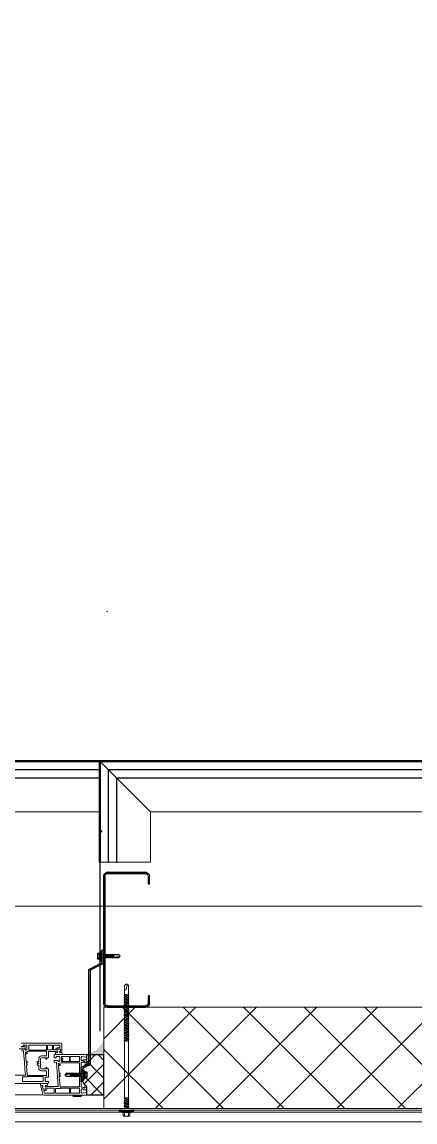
# Model space of a CAD drawing. Header units: metres. Extents: x -7665 to -5405, y -4871 to -3608.
# Drawn here: x -5490.507 to -5489.925, y -4866.202 to -4864.573 of the extents above; entities that cross this region are included whole.
import ezdxf

# ---------------------------------------------------------------- set-up
doc = ezdxf.new("R2010")
doc.units = ezdxf.units.M
doc.linetypes.add('XKITLINE00', pattern=[0])
doc.linetypes.add('Xref_level ST-8$0$DASHDOT', pattern=[25.4, 12.7, -6.35, 0, -6.35])
doc.layers.add('_5-1_Площадь помещений', color=2, linetype='Continuous', lineweight=30, plot=False)
for name, color, linetype in [('A-Wall', 113, 'Continuous'), ('A-WALL-PATT', 181, 'Continuous'), ('HAUPTPROFIL', 7, 'Continuous'), ('Part', 7, 'Continuous'), ('S-METL', 7, 'Continuous'), ('Стены ГКЛ (графика)', 7, 'Continuous')]:
    doc.layers.add(name, color=color, linetype=linetype)
for name, color, linetype, lineweight in [('S-WALL-PATT', 7, 'Continuous', 0), ('Выноски', 7, 'Continuous', 15), ('Обобщенные модели', 7, 'Continuous', 18), ('ОСИ', 250, 'Xref_level ST-8$0$DASHDOT', 5), ('Цоколь', 252, 'Continuous', 18)]:
    doc.layers.add(name, color=color, linetype=linetype, lineweight=lineweight)
doc.layers.add('ГКЛ (контур)', color=255, linetype='Continuous', plot=False)
doc.layers.add('ГКЛ Откосы (контур)', color=7, linetype='Continuous', plot=False)
doc.layers.add('Окна', color=7, linetype='Continuous', lineweight=9, true_color=0x0080c0)
pattern_1 = [(0, (12, 6), (3, 300), [3, -300]), (10, (108, 12), (-49.14003004104248, 295.9632704366632), [2.999999999999999, -299.9999999999998]), (20, (54, 78), (-99.78696513534288, 282.9338466657496), [3, -300]), (29.99999999999999, (120, 126), (-147.4019237886467, 261.3076211353316), [3, -300]), (40, (42.00000000000001, 144), (-190.5381495766049, 231.741695764753), [2.999999999999999, -299.9999999999998]), (49.99999999999999, (66, 216), (-227.8849701066338, 195.1344162353187), [3, -300]), (59.99999999999999, (24, 270), (-258.3076211353316, 152.5980762113534), [3, -300]), (70, (120, 264), (-280.8817258057955, 105.4251208600584), [2.999999999999999, -299.9999999999998]), (80, (192, 276), (-294.9213813706616, 55.04887655911575), [2.999999999999999, -299.9999999999998]), (90, (228, 204), (-300, 3.000000000000018), [3, -300]), (99.99999999999997, (288, 198), (-295.9632704366632, -49.14003004104247), [3, -299.9999999999999]), (110, (288, 90), (-282.9338466657496, -99.78696513534288), [3, -300]), (120, (234, 54), (-261.3076211353316, -147.4019237886466), [2.999999999999999, -299.9999999999998]), (130, (150, 72), (-231.741695764753, -190.5381495766049), [3, -300]), (140, (204, 126), (-195.1344162353188, -227.8849701066338), [3, -300]), (150, (150, 180), (-152.5980762113533, -258.3076211353316), [3, -300]), (160.0000000000001, (276, 12), (-105.4251208600585, -280.8817258057954), [3, -300])]

# ---------------------------------------------------------------- blocks, each defined once
blk = doc.blocks.new('*U58')
at = {"layer": 'S-WALL-PATT', "lineweight": 0, "true_color": 0x636466}
h = blk.add_hatch(dxfattribs=at)
h.set_pattern_fill('ANSI37', color=251, scale=20)
h.set_pattern_definition([(45, (0, 0), (-44.90128060534577, 44.90128060534577), []), (135, (0, 0), (-44.90128060534577, -44.90128060534576), [])])
h.paths.add_polyline_path([(-150, 0), (0, 1.4210854715202e-14), (1.4210854715202e-14, 889.570871529635), (-150, 889.570871529635)])
at = {"color": 0}
blk.add_lwpolyline([(-150, 0), (0, 0), (0, 889.570871529635), (-150, 889.570871529635)], close=True, dxfattribs=at)
blk = doc.blocks.new('СТ1')
at = {"layer": 'Part', "linetype": 'XKITLINE00'}
for p, q in [((0, 64.96530189411715), (0.06107134884223342, 65.81919092370663)), ((2.045771019998938, 65.53383419092279), (2, 64.89387171296403)), ((5.146110970526934, 70.90423054539133), (6, 70.96530189411715)), ((6.071430181153119, 68.96530189411715), (5.431467703077942, 68.91953087435104)), ((6, 70.96530189411715), (62, 70.96530189411715)), ((6.071430181153119, 68.96530189411715), (61.92856981884688, 68.96530189411715)), ((62.56853229692206, 68.91953087435104), (61.92856981884688, 68.96530189411715)), ((62, 70.96530189411715), (62.85388902947307, 70.90423054539133)), ((65.87564456090331, 65.87564456101973), (67.45779197197407, 67.45779197209049)), ((66, 64.89387171296403), (65.95422898046672, 65.53383419092279)), ((67.93892865115777, 65.81919092370663), (68, 64.96530189411715)), ((0, -123.0346981058829), (0, 64.96530189411715)), ((2, -122.9632679247297), (2, 64.89387171296403)), ((66, 53.96530189411715), (66, 64.89387171296403)), ((68, 53.96530189411715), (66, 53.96530189411715)), ((68, 64.96530189411715), (68, 53.96530189411715)), ((0, 0), (2, 2)), ((66, -112.0346981058829), (68, -112.0346981058829)), ((66, -122.9632679247297), (66, -112.0346981058829)), ((68, -112.0346981058829), (68, -123.0346981058829)), ((0.06107134884223342, -123.8885871354723), (0, -123.0346981058829)), ((2, -122.9632679247297), (2.045771019998938, -123.6032304026885)), ((6, -129.0346981058829), (5.146110970526934, -128.973626757157)), ((5.431467703077942, -126.9889270861167), (6.071430181153119, -127.0346981058829)), ((6, -129.0346981058829), (62, -129.0346981058829)), ((6.071430181153119, -127.0346981058829), (61.92856981884688, -127.0346981058829)), ((61.92856981884688, -127.0346981058829), (62.56853229692206, -126.9889270861167)), ((62.85388902947307, -128.973626757157), (62, -129.0346981058829)), ((65.95422898046672, -123.6032304026885), (66, -122.9632679247297)), ((68, -123.0346981058829), (67.93892865115777, -123.8885871354723))]:
    blk.add_line(p, q, dxfattribs=at)
for centre, radius, start, end in [((6, 64.96530189411715), 5.99999999999228, 98.18181817978395, 171.8181818202161), ((6, 64.96530189411715), 3.994891212612249, 98.18181817978395, 171.8181818202161), ((62, 64.96530189411715), 3.994891212614952, 8.181818179783926, 81.81818182021608), ((62, 64.96530189411715), 5.999999999996499, 8.181818179783926, 81.81818182021608), ((6, -123.0346981058829), 6.000000000000719, 188.1818181797839, 261.8181818202161), ((6, -123.0346981058829), 3.994891212611036, 188.1818181797839, 261.8181818202161), ((62, -123.0346981058829), 3.994891212615256, 278.1818181797839, 351.8181818202161), ((62, -123.0346981058829), 5.999999999992887, 278.1818181797839, 351.8181818202161)]:
    blk.add_arc(centre, radius, start, end, dxfattribs=at)
blk = doc.blocks.new('scr_swp_150')
at = {"color": 0, "lineweight": 0, "ltscale": 10}
for p, q in [((-6, 5.095994904011604), (-11.20000000000073, 5.095994904011604)), ((-11.20000000000073, 5.095994904011604), (-11.20000000000073, -5.095994904011604)), ((-6, 2.831108280006447), (-11.20000000000073, 2.831108280006447)), ((-5, 6.794659872000921), (-6, 6.794659872000921)), ((-6, 6.794659872000921), (-6, -6.794659872000921)), ((-6, -5.095994904011604), (-6, 5.095994904011604)), ((-4, 10.75821146399539), (-5, 3.75821146402086)), ((-5, -6.794659872000921), (-5, 6.794659872000921)), ((-3, 10.75821146399539), (-4, 10.75821146399539)), ((-4, 10.75821146399539), (-4, -10.75821146399539)), ((-3, -10.75821146399539), (-3, 10.75821146399539)), ((0, 9.625768151992816), (-3, 9.625768151992816)), ((-3, 9.625768151992816), (-3, -9.625768151992816)), ((0, -9.625768151992816), (0, 9.625768151992816)), ((0.9606996713409899, 2.831108280006447), (0, 2.831108280006447)), ((0.9606996713409899, 2.831108280006447), (1.413676996085997, 3.623818598440266)), ((1.753409989687498, -2.831108279977343), (0.9606996713409899, 2.831108280006447)), ((1.413676996085997, 3.623818598440266), (2.093142983285361, 2.831108280006447)), ((3.22558629528794, 2.831108280006447), (2.093142983285361, 2.831108280006447)), ((2.093142983285361, 2.831108280006447), (2.885853301690076, -2.831108279977343)), ((3.22558629528794, 2.831108280006447), (2.093142983285361, 2.831108280006447)), ((3.22558629528794, 2.831108280006447), (3.678563620120258, 3.623818598440266)), ((4.018296613721759, -2.831108279977343), (3.22558629528794, 2.831108280006447)), ((3.678563620120258, 3.623818598440266), (4.358029607319622, 2.831108280006447)), ((5.490472919322201, 2.831108280006447), (4.358029607319622, 2.831108280006447)), ((4.358029607319622, 2.831108280006447), (5.150739925724338, -2.831108279977343)), ((5.490472919322201, 2.831108280006447), (4.358029607319622, 2.831108280006447)), ((5.490472919322201, 2.831108280006447), (5.943450244067208, 3.623818598440266)), ((6.283183237726917, -2.831108279977343), (5.490472919322201, 2.831108280006447)), ((5.943450244067208, 3.623818598440266), (6.62291623132478, 2.831108280006447)), ((7.755359543298255, 2.831108280006447), (6.62291623132478, 2.831108280006447)), ((6.62291623132478, 2.831108280006447), (7.415626549700391, -2.831108279977343)), ((7.755359543298255, 2.831108280006447), (6.622916231266572, 2.831108280006447)), ((7.755359543298255, 2.831108280006447), (8.208336868101469, 3.623818598440266)), ((8.54806986170297, -2.831108279977343), (7.755359543298255, 2.831108280006447)), ((8.208336868101469, 3.623818598440266), (8.887802855300833, 2.831108280006447)), ((10.02024616730341, 2.831108280006447), (8.887802855300833, 2.831108280006447)), ((8.887802855300833, 2.831108280006447), (9.680513173705549, -2.831108279977343)), ((10.02024616730341, 2.831108280006447), (8.887802855300833, 2.831108280006447)), ((10.02024616730341, 2.831108280006447), (10.47322349210663, 3.623818598440266)), ((10.81295648570813, -2.831108279977343), (10.02024616730341, 2.831108280006447)), ((10.47322349210663, 3.623818598440266), (11.15268947930599, 2.831108280006447)), ((12.28513279133767, 2.831108280006447), (11.15268947930599, 2.831108280006447)), ((11.15268947930599, 2.831108280006447), (11.9453997976816, -2.831108279977343)), ((12.28513279133767, 2.831108280006447), (11.15268947930599, 2.831108280006447)), ((12.28513279133767, 2.831108280006447), (12.73811011608268, 3.623818598440266)), ((13.07784310968418, -2.831108279977343), (12.28513279133767, 2.831108280006447)), ((12.73811011608268, 3.623818598440266), (13.41757610328204, 2.831108280006447)), ((14.55001941528462, 2.831108280006447), (13.41757610328204, 2.831108280006447)), ((13.41757610328204, 2.831108280006447), (14.21028642168676, -2.831108279977343)), ((14.55001941528462, 2.831108280006447), (13.41757610328204, 2.831108280006447)), ((14.55001941528462, 2.831108280006447), (15.00299674011694, 3.623818598440266)), ((15.34272973371844, -2.831108279977343), (14.55001941528462, 2.831108280006447)), ((15.00299674011694, 3.623818598440266), (15.68246272731631, 2.831108280006447)), ((99.5005885280043, 2.831108280011904), (15.68246272731631, 2.831108280006447)), ((15.68246272731631, 2.831108280006447), (16.47517304572102, -2.831108279977343)), ((16.81490603931888, 2.831108280008266), (15.68246272731631, 2.831108280006447)), ((99.5005885280043, 2.831108280011904), (99.95356585284026, 3.623818598445723)), ((100.2932988464381, -2.831108279971886), (99.5005885280043, 2.831108280011904)), ((99.95356585284026, 3.623818598445723), (100.633031840036, 2.831108280011904)), ((100.633031840036, 2.831108280011904), (101.4257421584407, -2.831108279971886)), ((101.7654751520386, 2.831108280011904), (100.633031840036, 2.831108280011904)), ((101.7654751520968, 2.831108280011904), (102.2184524768454, 3.623818598445723)), ((102.5581854704433, -2.831108279971886), (101.7654751520968, 2.831108280011904)), ((102.2184524768454, 3.623818598445723), (102.8979184640411, 2.831108280011904)), ((102.8979184640411, 2.831108280011904), (103.6906287824459, -2.831108279971886)), ((104.0303617760437, 2.831108280011904), (102.8979184640411, 2.831108280011904)), ((104.0303617760437, 2.831108280011904), (104.4833391008797, 3.623818598445723)), ((104.8230720944775, -2.831108279971886), (104.0303617760437, 2.831108280011904)), ((104.4833391008797, 3.623818598445723), (105.1628050880754, 2.831108280011904)), ((105.1628050880754, 2.831108280011904), (105.9555154064801, -2.831108279971886)), ((106.295248400078, 2.831108280011904), (105.1628050880754, 2.831108280011904)), ((106.295248400078, 2.831108280011904), (106.7482257248266, 3.623818598445723)), ((107.0879587184827, -2.831108279971886), (106.295248400078, 2.831108280011904)), ((106.7482257248266, 3.623818598445723), (107.4276917120806, 2.831108280011904)), ((107.4276917120806, 2.831108280011904), (108.2204020304562, -2.831108279971886)), ((108.560135024054, 2.831108280011904), (107.4276917120224, 2.831108280011904)), ((108.560135024054, 2.831108280011904), (109.0131123488609, 3.623818598445723)), ((109.3528453424587, -2.831108279971886), (108.560135024054, 2.831108280011904)), ((109.0131123488609, 3.623818598445723), (109.6925783360566, 2.831108280011904)), ((109.6925783360566, 2.831108280011904), (110.4852886544613, -2.831108279971886)), ((110.8250216480592, 2.831108280011904), (109.6925783360566, 2.831108280011904)), ((110.8250216480592, 2.831108280011904), (111.277998972866, 3.623818598445723)), ((111.6177319664639, -2.831108279971886), (110.8250216480592, 2.831108280011904)), ((111.277998972866, 3.623818598445723), (111.9574649600618, 2.831108280011904)), ((111.9574649600618, 2.831108280011904), (112.7501752784374, -2.831108279970067)), ((113.0899082720935, 2.831108280013723), (111.9574649600618, 2.831108280011904)), ((113.0899082720935, 2.831108280013723), (113.5428855968421, 3.623818598447542)), ((113.88261859044, -2.831108279970067), (113.0899082720935, 2.831108280013723)), ((113.5428855968421, 3.623818598447542), (114.2223515840378, 2.831108280013723)), ((114.2223515840378, 2.831108280013723), (115.0150619024425, -2.831108279970067)), ((115.3547948960404, 2.831108280013723), (114.2223515840378, 2.831108280013723)), ((115.3547948960404, 2.831108280013723), (115.8077722208764, 3.623818598447542)), ((116.1475052144742, -2.831108279970067), (115.3547948960404, 2.831108280013723)), ((115.8077722208764, 3.623818598447542), (116.4872382080721, 2.831108280013723)), ((116.4872382080721, 2.831108280013723), (117.2799485264768, -2.831108279970067)), ((117.6196815200747, 2.831108280013723), (116.4872382080721, 2.831108280013723)), ((117.6196815200747, 2.831108280013723), (118.0726588448233, 3.623818598447542)), ((118.4123918384212, -2.831108279970067), (117.6196815200747, 2.831108280013723)), ((118.0726588448233, 3.623818598447542), (118.752124832019, 2.831108280013723)), ((118.752124832019, 2.831108280013723), (119.5448351504529, -2.831108279970067)), ((119.8845681440507, 2.831108280013723), (118.752124832019, 2.831108280013723)), ((119.8845681440507, 2.831108280013723), (120.3375454687994, 3.623818598447542)), ((120.6772784623972, -2.831108279970067), (119.8845681440507, 2.831108280013723)), ((120.3375454687994, 3.623818598447542), (121.0170114559951, 2.831108280013723)), ((121.0170114559951, 2.831108280013723), (121.8097217743998, -2.831108279970067)), ((122.1494547679977, 2.831108280013723), (121.0170114559951, 2.831108280013723)), ((122.1494547679977, 2.831108280013723), (122.6024320928336, 3.623818598447542)), ((122.9421650864315, -2.831108279970067), (122.1494547679977, 2.831108280013723)), ((122.6024320928336, 3.623818598447542), (123.2818980800294, 2.831108280013723)), ((123.2818980800294, 2.831108280013723), (124.0746083984341, -2.831108279970067)), ((124.4143413920319, 2.831108280013723), (123.2818980800294, 2.831108280013723)), ((124.4143413920319, 2.831108280013723), (124.8673187167806, 3.623818598447542)), ((125.2070517104366, -2.831108279970067), (124.4143413920319, 2.831108280013723)), ((124.8673187167806, 3.623818598447542), (125.5467847040345, 2.831108280013723)), ((125.5467847040345, 2.831108280013723), (126.3394950224101, -2.831108279970067)), ((126.679228016008, 2.831108280013723), (125.5467847039763, 2.831108280013723)), ((126.679228016008, 2.831108280013723), (127.1322053408148, 3.623818598447542)), ((127.4719383344127, -2.831108279970067), (126.679228016008, 2.831108280013723)), ((127.1322053408148, 3.623818598447542), (127.8116713280106, 2.831108280013723)), ((127.8116713280106, 2.831108280013723), (128.6043816464153, -2.831108279970067)), ((128.9441146400131, 2.831108280013723), (127.8116713280106, 2.831108280013723)), ((128.9441146400131, 2.831108280013723), (129.39709196482, 3.623818598447542)), ((129.7368249584179, -2.831108279970067), (128.9441146400131, 2.831108280013723)), ((129.39709196482, 3.623818598447542), (130.0765579520157, 2.831108280013723)), ((130.0765579520157, 2.831108280013723), (130.8692682703913, -2.831108279970067)), ((131.2090012640474, 2.831108280013723), (130.0765579520157, 2.831108280013723)), ((131.2090012640474, 2.831108280013723), (131.661978588796, 3.623818598447542)), ((132.0017115823939, -2.831108279970067), (131.2090012640474, 2.831108280013723)), ((131.661978588796, 3.623818598447542), (132.3414445759918, 2.831108280013723)), ((132.3414445759918, 2.831108280013723), (133.1341548943965, -2.831108279970067)), ((133.4738878879944, 2.831108280013723), (132.3414445759918, 2.831108280013723)), ((133.4738878879944, 2.831108280013723), (133.9268652128303, 3.623818598447542)), ((134.2665982064282, -2.831108279970067), (133.4738878879944, 2.831108280013723)), ((133.9268652128303, 3.623818598447542), (134.606331200026, 2.831108280013723)), ((134.606331200026, 2.831108280013723), (135.3990415184307, -2.831108279970067)), ((135.7387745120286, 2.831108280013723), (134.606331200026, 2.831108280013723)), ((135.7387745120286, 2.831108280013723), (136.1917518367773, 3.623818598447542)), ((136.5314848303751, -2.831108279970067), (135.7387745120286, 2.831108280013723)), ((136.1917518367773, 3.623818598447542), (136.871217823973, 2.831108280013723)), ((136.871217823973, 2.831108280013723), (137.6639281424068, -2.831108279970067)), ((138.0036611360047, 2.831108280013723), (136.871217823973, 2.831108280013723)), ((138.0036611360047, 2.831108280013723), (138.4566384608115, 3.623818598447542)), ((138.7963714544094, -2.831108279970067), (138.0036611360047, 2.831108280013723)), ((138.4566384608115, 3.623818598447542), (139.1361044480072, 2.831108280013723)), ((139.1361044480072, 2.831108280013723), (139.928814766412, -2.831108279970067)), ((140.2685477600098, 2.831108280013723), (139.1361044480072, 2.831108280013723)), ((140.2685477600098, 2.831108280013723), (140.7215250848458, 3.623818598447542)), ((141.0612580784436, -2.831108279970067), (140.2685477600098, 2.831108280013723)), ((140.7215250848458, 3.623818598447542), (141.4009910720415, 2.831108280013723)), ((141.4009910720415, 2.831108280013723), (142.193701390388, -2.831108279970067)), ((142.5334343839859, 2.831108280013723), (141.4009910720415, 2.831108280013723)), ((142.5334343840441, 2.831108280013723), (142.9864117087927, 3.623818598447542)), ((143.3261447023906, -2.831108279970067), (142.5334343840441, 2.831108280013723)), ((142.9864117087927, 3.623818598447542), (143.6658776959885, 2.831108280013723)), ((143.6658776959885, 2.831108280013723), (144.4585880144223, -2.831108279970067)), ((144.7983210080201, 2.831108280013723), (143.6658776959885, 2.831108280013723)), ((144.7983210080201, 2.831108280013723), (145.251298332827, 3.623818598447542)), ((145.5910313264249, -2.831108279970067), (144.7983210080201, 2.831108280013723)), ((145.251298332827, 3.623818598447542), (145.9307643200227, 2.831108280013723)), ((145.9307643200227, 2.831108280013723), (146.7234746384274, -2.831108279970067)), ((147.0632076320253, 2.831108280013723), (145.9307643200227, 2.831108280013723)), ((147.0632076320253, 2.831108280013723), (147.516184956803, 3.623818598447542)), ((147.8559179504009, -2.831108279970067), (147.0632076320253, 2.831108280013723)), ((147.516184956803, 3.623818598447542), (148.1956509439988, 2.831108280013723)), ((148.1956509439988, 2.831108280013723), (148.9883612624035, -2.831108279970067)), ((149.3280942560014, 2.831108280013723), (148.1956509439988, 2.831108280013723)), ((149.3280942560014, 2.831108280013723), (149.7810715808082, 3.623818598447542)), ((150.1208045744061, -2.831108279970067), (149.3280942560014, 2.831108280013723)), ((149.7810715808082, 3.623818598447542), (150.4605375680039, 2.831108280013723)), ((150.4605375680039, 2.831108280013723), (151.2532478864086, -2.831108279970067)), ((151.5929808800065, 2.831108280013723), (150.4605375680039, 2.831108280013723)), ((151.5929808800065, 2.831108280013723), (152.0459582048425, 3.623818598447542)), ((152.3856911984403, -2.831108279970067), (151.5929808800065, 2.831108280013723)), ((152.0459582048425, 3.623818598447542), (152.7254241920382, 2.831108280013723)), ((152.7254241920382, 2.831108280013723), (153.5181345104429, -2.831108279970067)), ((153.8578675040408, 2.831108280013723), (152.7254241920382, 2.831108280013723)), ((153.8578675040408, 2.831108280013723), (154.3108448287894, 3.623818598447542)), ((154.6505778223873, -2.831108279970067), (153.8578675040408, 2.831108280013723)), ((154.3108448287894, 3.623818598447542), (154.9903108159851, 2.831108280013723)), ((154.9903108159851, 2.831108280013723), (155.783021134419, -2.831108279970067)), ((156.1227541280168, 2.831108280015542), (154.9903108159851, 2.831108280013723)), ((156.1227541280168, 2.831108280015542), (156.5757314528237, 3.623818598449361)), ((156.9154644464215, -2.831108279968248), (156.1227541280168, 2.831108280015542)), ((156.5757314528237, 3.623818598449361), (157.2551974400194, 2.831108280015542)), ((157.2551974400194, 2.831108280015542), (158.0479077584241, -2.831108279968248)), ((158.387640752022, 2.831108280015542), (157.2551974400194, 2.831108280015542)), ((158.387640752022, 2.831108280015542), (158.8406180767997, 3.623818598449361)), ((159.1803510703976, -2.831108279968248), (158.387640752022, 2.831108280015542)), ((158.8406180767997, 3.623818598449361), (159.5200840639955, 2.831108280015542)), ((159.5200840639955, 2.831108280015542), (160.3127943824002, -2.831108279968248)), ((160.652527375998, 2.831108280015542), (159.5200840639955, 2.831108280015542)), ((160.652527375998, 2.831108280015542), (161.1055047008049, 3.623818598449361)), ((161.4452376944027, -2.831108279968248), (160.652527375998, 2.831108280015542)), ((161.1055047008049, 3.623818598449361), (161.7849706880006, 2.831108280015542)), ((161.7849706880006, 2.831108280015542), (162.5776810064344, -2.831108279968248)), ((162.9174140000323, 2.831108280015542), (161.7849706880006, 2.831108280015542)), ((162.9174140000323, 2.831108280015542), (163.3703913248391, 3.623818598449361)), ((163.710124318437, -2.831108279968248), (162.9174140000323, 2.831108280015542)), ((163.3703913248391, 3.623818598449361), (164.0498573120349, 2.831108280015542)), ((164.0498573120349, 2.831108280015542), (164.8425676303814, -2.831108279968248)), ((165.1823006239792, 2.831108280015542), (164.0498573120349, 2.831108280015542)), ((165.1823006240375, 2.831108280015542), (165.6352779488152, 3.623818598449361)), ((165.9750109424131, -2.831108279968248), (165.1823006240375, 2.831108280015542)), ((165.6352779488152, 3.623818598449361), (166.3147439360109, 2.831108280015542)), ((166.3147439360109, 2.831108280015542), (167.1074542544156, -2.831108279968248)), ((167.4471872480135, 2.831108280015542), (166.3147439360109, 2.831108280015542)), ((167.4471872480135, 2.831108280015542), (167.9001645728204, 3.623818598449361)), ((168.2398975664182, -2.831108279968248), (167.4471872480135, 2.831108280015542)), ((167.9001645728204, 3.623818598449361), (168.5796305600161, 2.831108280015542)), ((168.5796305600161, 2.831108280015542), (182.1689503039888, 2.831108280015542)), ((168.5796305600161, 2.831108280015542), (169.3723408784208, -2.831108279968248)), ((176.733222406423, -0.6794659872011835), (182.6219276287957, 1.132443311997122)), ((182.1688917200081, 2.831108280015542), (185, 1.637090463191271e-11)), ((185, 1.637090463191271e-11), (182.1688917200663, -2.831108279968248)), ((182.6219276287957, 1.132443311997122), (182.3105057180001, 2.689552866004306)), ((-6, -2.831108279977343), (-11.20000000000073, -2.831108279977343)), ((-11.20000000000073, -5.095994904011604), (-6, -5.095994904011604)), ((-6, -6.794659872000921), (-5, -6.794659872000921)), ((-5, -3.758211463995394), (-4, -10.75821146399539)), ((-4, -10.75821146399539), (-3, -10.75821146399539)), ((-3, -9.625768151992816), (0, -9.625768151992816)), ((1.753409989687498, -2.831108279977343), (0, -2.831108279977343)), ((2.432875976883224, -3.51057426717307), (1.753409989687498, -2.831108279977343)), ((2.885853301690076, -2.831108279977343), (2.432875976883224, -3.51057426717307)), ((4.018296613721759, -2.831108279977343), (2.885853301690076, -2.831108279977343)), ((4.018296613721759, -2.831108279977343), (2.885853301690076, -2.831108279977343)), ((4.697762600917486, -3.51057426717307), (4.018296613721759, -2.831108279977343)), ((5.150739925724338, -2.831108279977343), (4.697762600917486, -3.51057426717307)), ((6.283183237726917, -2.831108279977343), (5.150739925724338, -2.831108279977343)), ((6.283183237668709, -2.831108279977343), (5.150739925724338, -2.831108279977343)), ((6.962649224922643, -3.51057426717307), (6.283183237726917, -2.831108279977343)), ((7.415626549700391, -2.831108279977343), (6.962649224922643, -3.51057426717307)), ((8.54806986170297, -2.831108279977343), (7.415626549700391, -2.831108279977343)), ((8.54806986170297, -2.831108279977343), (7.415626549700391, -2.831108279977343)), ((9.227535848898697, -3.51057426717307), (8.54806986170297, -2.831108279977343)), ((9.680513173705549, -2.831108279977343), (9.227535848898697, -3.51057426717307)), ((10.81295648570813, -2.831108279977343), (9.680513173705549, -2.831108279977343)), ((10.81295648570813, -2.831108279977343), (9.680513173705549, -2.831108279977343)), ((11.49242247290385, -3.51057426717307), (10.81295648570813, -2.831108279977343)), ((11.9453997976816, -2.831108279977343), (11.49242247290385, -3.51057426717307)), ((13.07784310968418, -2.831108279977343), (11.9453997976816, -2.831108279977343)), ((13.07784310968418, -2.831108279977343), (11.9453997976816, -2.831108279977343)), ((13.75730909687991, -3.51057426717307), (13.07784310968418, -2.831108279977343)), ((14.21028642168676, -2.831108279977343), (13.75730909687991, -3.51057426717307)), ((15.34272973371844, -2.831108279977343), (14.21028642168676, -2.831108279977343)), ((15.34272973371844, -2.831108279977343), (14.21028642168676, -2.831108279977343)), ((16.02219572091417, -3.51057426717307), (15.34272973371844, -2.831108279977343)), ((16.47517304572102, -2.831108279977343), (16.02219572091417, -3.51057426717307)), ((100.2932988464381, -2.831108279971886), (16.47517304572102, -2.831108279977343)), ((100.9727648336338, -3.510574267167613), (100.2932988464381, -2.831108279971886)), ((101.4257421584407, -2.831108279971886), (100.9727648336338, -3.510574267167613)), ((102.5581854703851, -2.831108279971886), (101.4257421584407, -2.831108279971886)), ((103.237651457639, -3.510574267167613), (102.5581854704433, -2.831108279971886)), ((103.6906287824459, -2.831108279971886), (103.237651457639, -3.510574267167613)), ((104.8230720944775, -2.831108279971886), (103.6906287824459, -2.831108279971886)), ((105.5025380816733, -3.510574267167613), (104.8230720944775, -2.831108279971886)), ((105.9555154064801, -2.831108279971886), (105.5025380816733, -3.510574267167613)), ((107.0879587184245, -2.831108279971886), (105.9555154064801, -2.831108279971886)), ((107.7674247056784, -3.510574267167613), (107.0879587184827, -2.831108279971886)), ((108.2204020304562, -2.831108279971886), (107.7674247056784, -3.510574267167613)), ((109.3528453424587, -2.831108279971886), (108.2204020304562, -2.831108279971886)), ((110.0323113296545, -3.510574267167613), (109.3528453424587, -2.831108279971886)), ((110.4852886544613, -2.831108279971886), (110.0323113296545, -3.510574267167613)), ((111.6177319664639, -2.831108279971886), (110.4852886544613, -2.831108279971886)), ((112.2971979536596, -3.510574267167613), (111.6177319664639, -2.831108279971886)), ((112.7501752784374, -2.831108279970067), (112.2971979536596, -3.510574267167613)), ((113.88261859044, -2.831108279970067), (112.7501752784374, -2.831108279970067)), ((114.5620845776357, -3.510574267165794), (113.88261859044, -2.831108279970067)), ((115.0150619024425, -2.831108279970067), (114.5620845776357, -3.510574267165794)), ((116.1475052144742, -2.831108279970067), (115.0150619024425, -2.831108279970067)), ((116.8269712016699, -3.510574267165794), (116.1475052144742, -2.831108279970067)), ((117.2799485264768, -2.831108279970067), (116.8269712016699, -3.510574267165794)), ((118.4123918384212, -2.831108279970067), (117.2799485264768, -2.831108279970067)), ((119.0918578256751, -3.510574267165794), (118.4123918384212, -2.831108279970067)), ((119.5448351504529, -2.831108279970067), (119.0918578256751, -3.510574267165794)), ((120.6772784623972, -2.831108279970067), (119.5448351504529, -2.831108279970067)), ((121.356744449593, -3.510574267165794), (120.6772784623972, -2.831108279970067)), ((121.8097217743998, -2.831108279970067), (121.356744449593, -3.510574267165794)), ((122.9421650864315, -2.831108279970067), (121.8097217743998, -2.831108279970067)), ((123.6216310736272, -3.510574267165794), (122.9421650864315, -2.831108279970067)), ((124.0746083984341, -2.831108279970067), (123.6216310736272, -3.510574267165794)), ((125.2070517103784, -2.831108279970067), (124.0746083984341, -2.831108279970067)), ((125.8865176976324, -3.510574267165794), (125.2070517104366, -2.831108279970067)), ((126.3394950224101, -2.831108279970067), (125.8865176976324, -3.510574267165794)), ((127.4719383344127, -2.831108279970067), (126.3394950224101, -2.831108279970067)), ((128.1514043216084, -3.510574267165794), (127.4719383344127, -2.831108279970067)), ((128.6043816464153, -2.831108279970067), (128.1514043216084, -3.510574267165794)), ((129.7368249584179, -2.831108279970067), (128.6043816464153, -2.831108279970067)), ((130.4162909456136, -3.510574267165794), (129.7368249584179, -2.831108279970067)), ((130.8692682703913, -2.831108279970067), (130.4162909456136, -3.510574267165794)), ((132.0017115823939, -2.831108279970067), (130.8692682703913, -2.831108279970067)), ((132.6811775695896, -3.510574267165794), (132.0017115823939, -2.831108279970067)), ((133.1341548943965, -2.831108279970067), (132.6811775695896, -3.510574267165794)), ((134.2665982064282, -2.831108279970067), (133.1341548943965, -2.831108279970067)), ((134.9460641936239, -3.510574267165794), (134.2665982064282, -2.831108279970067)), ((135.3990415184307, -2.831108279970067), (134.9460641936239, -3.510574267165794)), ((136.5314848303751, -2.831108279970067), (135.3990415184307, -2.831108279970067)), ((137.2109508176291, -3.510574267165794), (136.5314848303751, -2.831108279970067)), ((137.6639281424068, -2.831108279970067), (137.2109508176291, -3.510574267165794)), ((138.7963714544094, -2.831108279970067), (137.6639281424068, -2.831108279970067)), ((139.4758374416051, -3.510574267165794), (138.7963714544094, -2.831108279970067)), ((139.928814766412, -2.831108279970067), (139.4758374416051, -3.510574267165794)), ((141.0612580784436, -2.831108279970067), (139.928814766412, -2.831108279970067)), ((141.7407240656394, -3.510574267165794), (141.0612580784436, -2.831108279970067)), ((142.193701390388, -2.831108279970067), (141.7407240656394, -3.510574267165794)), ((143.3261447023906, -2.831108279970067), (142.193701390388, -2.831108279970067)), ((144.0056106895863, -3.510574267165794), (143.3261447023906, -2.831108279970067)), ((144.4585880144223, -2.831108279970067), (144.0056106895863, -3.510574267165794)), ((145.5910313264249, -2.831108279970067), (144.4585880144223, -2.831108279970067)), ((146.2704973136206, -3.510574267165794), (145.5910313264249, -2.831108279970067)), ((146.7234746384274, -2.831108279970067), (146.2704973136206, -3.510574267165794)), ((147.8559179504009, -2.831108279970067), (146.7234746384274, -2.831108279970067)), ((148.5353839376257, -3.510574267165794), (147.8559179504009, -2.831108279970067)), ((148.9883612624035, -2.831108279970067), (148.5353839376257, -3.510574267165794)), ((150.1208045744061, -2.831108279970067), (148.9883612624035, -2.831108279970067)), ((150.8002705616018, -3.510574267165794), (150.1208045744061, -2.831108279970067)), ((151.2532478864086, -2.831108279970067), (150.8002705616018, -3.510574267165794)), ((152.3856911984403, -2.831108279970067), (151.2532478864086, -2.831108279970067)), ((153.0651571856361, -3.510574267165794), (152.3856911984403, -2.831108279970067)), ((153.5181345104429, -2.831108279970067), (153.0651571856361, -3.510574267165794)), ((154.6505778223873, -2.831108279970067), (153.5181345103847, -2.831108279970067)), ((155.330043809583, -3.510574267165794), (154.6505778223873, -2.831108279970067)), ((155.783021134419, -2.831108279970067), (155.330043809583, -3.510574267165794)), ((156.9154644464215, -2.831108279968248), (155.783021134419, -2.831108279970067)), ((157.5949304336173, -3.510574267163975), (156.9154644464215, -2.831108279968248)), ((158.0479077584241, -2.831108279968248), (157.5949304336173, -3.510574267163975)), ((159.1803510703976, -2.831108279968248), (158.0479077584241, -2.831108279968248)), ((159.8598170576515, -3.510574267163975), (159.1803510703976, -2.831108279968248)), ((160.3127943824002, -2.831108279968248), (159.8598170576515, -3.510574267163975)), ((161.4452376944027, -2.831108279968248), (160.3127943824002, -2.831108279968248)), ((162.1247036815985, -3.510574267163975), (161.4452376944027, -2.831108279968248)), ((162.5776810064344, -2.831108279968248), (162.1247036815985, -3.510574267163975)), ((163.710124318437, -2.831108279968248), (162.5776810064344, -2.831108279968248)), ((164.3895903056327, -3.510574267163975), (163.710124318437, -2.831108279968248)), ((164.8425676303814, -2.831108279968248), (164.3895903056327, -3.510574267163975)), ((165.9750109424131, -2.831108279968248), (164.8425676303814, -2.831108279968248)), ((166.6544769296088, -3.510574267163975), (165.9750109424131, -2.831108279968248)), ((167.1074542544156, -2.831108279968248), (166.6544769296088, -3.510574267163975)), ((168.2398975664182, -2.831108279968248), (167.1074542544156, -2.831108279968248)), ((168.9193635536139, -3.510574267163975), (168.2398975664182, -2.831108279968248)), ((169.3723408784208, -2.831108279968248), (168.9193635536139, -3.510574267163975)), ((182.168950304047, -2.831108279968248), (169.3723408784208, -2.831108279968248)), ((175.3742904320316, -2.264886624010614), (176.733222406423, -0.6794659872011835)), ((178.2053987120235, -2.831108279968248), (175.3742904320316, -2.264886624010614))]:
    blk.add_line(p, q, dxfattribs=at)
blk = doc.blocks.new('29-4.8-drill')
at = {"color": 0, "ltscale": 100}
for p, q in [((-6.80000000000291, 4), (-3.400000000001455, 4)), ((-6.80000000000291, -4), (-6.80000000000291, 4)), ((-6.80000000000291, 2), (-3.400000000001455, 2)), ((-3.400000000001455, 5.25), (-2.5, 5.25)), ((-3.400000000001455, -5.25), (-3.400000000001455, 5.25)), ((-3.400000000001455, 4), (-3.400000000001455, -4)), ((-2.5, 5.25), (-2.5, -5.25)), ((-2.5, -2.049999999995634), (-2.5, 2.05000000000291)), ((-2.5, 2.05000000000291), (-2, 2.05000000000291)), ((-2, 7), (-1.5, 7)), ((-2, -7), (-2, 7)), ((-1.5, 7), (-1.5, -7)), ((-1.5, 7), (0, 7)), ((-1.5, -7), (-1.5, 7)), ((0, 7), (0, -7)), ((0, 2.049999999995634), (1.863843876330066, 2.05000000000291)), ((2.21384387632861, 2.400000000001455), (1.863843876330066, 2.05000000000291)), ((1.863843876330066, 2.05000000000291), (3.150000000037835, -2.049999999995634)), ((2.213843876321334, 2.400000000001455), (3.5, -2.400000000001455)), ((2.213843876314058, 2.400000000001455), (2.563843876312603, 2.05000000000291)), ((2.563843876312603, 2.05000000000291), (3.863843876330066, 2.05000000000291)), ((2.563843876312603, 2.05000000000291), (3.850000000013097, -2.049999999988358)), ((4.21384387632861, 2.400000000001455), (3.863843876330066, 2.05000000000291)), ((3.863843876330066, 2.05000000000291), (5.150000000037835, -2.049999999995634)), ((4.213843876321334, 2.400000000001455), (5.5, -2.400000000001455)), ((4.213843876314058, 2.400000000001455), (4.563843876312603, 2.05000000000291)), ((4.563843876312603, 2.05000000000291), (5.863843876330066, 2.05000000000291)), ((4.563843876312603, 2.05000000000291), (5.850000000013097, -2.049999999988358)), ((6.21384387632861, 2.400000000001455), (5.863843876330066, 2.05000000000291)), ((5.863843876330066, 2.05000000000291), (7.150000000037835, -2.049999999995634)), ((6.213843876321334, 2.400000000001455), (7.5, -2.400000000001455)), ((6.213843876314058, 2.400000000001455), (6.563843876312603, 2.05000000000291)), ((6.563843876312603, 2.05000000000291), (7.863843876330066, 2.05000000000291)), ((6.563843876312603, 2.05000000000291), (7.850000000013097, -2.049999999988358)), ((8.21384387632861, 2.400000000001455), (7.863843876330066, 2.05000000000291)), ((7.863843876330066, 2.05000000000291), (9.150000000037835, -2.049999999995634)), ((8.213843876321334, 2.400000000001455), (9.5, -2.400000000001455)), ((8.213843876314058, 2.400000000001455), (8.563843876312603, 2.05000000000291)), ((8.563843876312603, 2.05000000000291), (9.863843876330066, 2.05000000000291)), ((8.563843876312603, 2.05000000000291), (9.850000000013097, -2.049999999988358)), ((10.21384387632861, 2.400000000001455), (9.863843876330066, 2.05000000000291)), ((9.863843876330066, 2.05000000000291), (11.15000000003783, -2.049999999995634)), ((10.21384387632133, 2.400000000001455), (11.5, -2.400000000001455)), ((10.21384387631406, 2.400000000001455), (10.5638438763126, 2.05000000000291)), ((10.5638438763126, 2.05000000000291), (11.86384387633007, 2.05000000000291)), ((10.5638438763126, 2.05000000000291), (11.8500000000131, -2.049999999988358)), ((12.21384387632861, 2.400000000001455), (11.86384387633007, 2.05000000000291)), ((11.86384387633007, 2.05000000000291), (13.15000000003783, -2.049999999995634)), ((12.21384387632133, 2.400000000001455), (13.5, -2.400000000001455)), ((12.21384387631406, 2.400000000001455), (12.5638438763126, 2.05000000000291)), ((12.5638438763126, 2.05000000000291), (13.86384387633007, 2.05000000000291)), ((12.5638438763126, 2.05000000000291), (13.8500000000131, -2.049999999988358)), ((14.21384387632861, 2.400000000001455), (13.86384387633007, 2.05000000000291)), ((13.86384387633007, 2.05000000000291), (15.15000000003783, -2.049999999995634)), ((14.21384387632133, 2.400000000001455), (15.5, -2.400000000001455)), ((14.21384387631406, 2.400000000001455), (14.5638438763126, 2.05000000000291)), ((14.5638438763126, 2.05000000000291), (15.86384387633007, 2.05000000000291)), ((14.5638438763126, 2.05000000000291), (15.8500000000131, -2.049999999988358)), ((16.21384387632861, 2.400000000001455), (15.86384387633007, 2.05000000000291)), ((15.86384387633007, 2.05000000000291), (17.15000000003783, -2.049999999995634)), ((16.21384387632133, 2.400000000001455), (17.5, -2.400000000001455)), ((16.21384387631406, 2.400000000001455), (16.5638438763126, 2.05000000000291)), ((16.5638438763126, 2.05000000000291), (17.86384387633007, 2.05000000000291)), ((16.5638438763126, 2.05000000000291), (17.8500000000131, -2.049999999988358)), ((18.21384387632861, 2.400000000001455), (17.86384387633007, 2.05000000000291)), ((17.86384387633007, 2.05000000000291), (18.15347677590034, 1.126710154894681)), ((18.50347677589161, 0.7767101549034123), (18.15347677589307, 1.126710154901957)), ((18.21384387632133, 2.400000000001455), (18.61809201786673, 0.8913253968930803)), ((18.21384387631406, 2.400000000001455), (18.5638438763126, 2.05000000000291)), ((18.50347677587706, 0.7767101549034123), (18.85347677587561, 1.126710154901957)), ((18.5638438763126, 2.05000000000291), (24.44999999998254, 2.05000000000291)), ((18.5638438763126, 2.05000000000291), (18.85347677588288, 1.126710154909233)), ((18.85347677587561, 1.126710154901957), (26.50000000000728, 0)), ((26.49999999999272, 0), (24.44999999998254, 2.05000000000291)), ((24.44999999998254, 2.05000000000291), (25.51833517263003, 0.1446476650016848)), ((-6.80000000000291, -2), (-3.400000000001455, -2)), ((-3.400000000001455, -4), (-6.80000000000291, -4)), ((-2.5, -5.25), (-3.400000000001455, -5.25)), ((-2, -2.049999999995634), (-2.5, -2.049999999995634)), ((-1.5, -7), (-2, -7)), ((0, -7), (-1.5, -7)), ((3.150000000037835, -2.049999999995634), (0, -2.049999999995634)), ((3.500000000029104, -2.399999999986903), (3.150000000030559, -2.049999999988358)), ((3.500000000014552, -2.399999999986903), (3.850000000013097, -2.049999999988358)), ((5.150000000037835, -2.049999999995634), (3.850000000005821, -2.049999999995634)), ((5.500000000029104, -2.399999999986903), (5.150000000030559, -2.049999999988358)), ((5.500000000014552, -2.399999999986903), (5.850000000013097, -2.049999999988358)), ((7.150000000037835, -2.049999999995634), (5.850000000005821, -2.049999999995634)), ((7.500000000029104, -2.399999999986903), (7.150000000030559, -2.049999999988358)), ((7.500000000014552, -2.399999999986903), (7.850000000013097, -2.049999999988358)), ((9.150000000037835, -2.049999999995634), (7.850000000005821, -2.049999999995634)), ((9.500000000029104, -2.399999999986903), (9.150000000030559, -2.049999999988358)), ((9.500000000014552, -2.399999999986903), (9.850000000013097, -2.049999999988358)), ((11.15000000003783, -2.049999999995634), (9.85000000000582, -2.049999999995634)), ((11.5000000000291, -2.399999999986903), (11.15000000003056, -2.049999999988358)), ((11.50000000001455, -2.399999999986903), (11.8500000000131, -2.049999999988358)), ((13.15000000003783, -2.049999999995634), (11.85000000000582, -2.049999999995634)), ((13.5000000000291, -2.399999999986903), (13.15000000003056, -2.049999999988358)), ((13.50000000001455, -2.399999999986903), (13.8500000000131, -2.049999999988358)), ((15.15000000003783, -2.049999999995634), (13.85000000000582, -2.049999999995634)), ((15.5000000000291, -2.399999999986903), (15.15000000003056, -2.049999999988358)), ((15.50000000001455, -2.399999999986903), (15.8500000000131, -2.049999999988358)), ((17.15000000003783, -2.049999999995634), (15.85000000000582, -2.049999999995634)), ((17.5000000000291, -2.399999999986903), (17.15000000003056, -2.049999999988358)), ((17.50000000001455, -2.399999999986903), (17.8500000000131, -2.049999999988358)), ((24.45000000000437, -2.049999999995634), (17.85000000000582, -2.049999999995634)), ((26.49999999999272, -1.455191522836685e-11), (24.45000000000437, -2.049999999995634))]:
    blk.add_line(p, q, dxfattribs=at)
blk = doc.blocks.new('ОК-1 1200 (ширина проема)')
at = {"layer": 'S-WALL-PATT'}
h = blk.add_hatch(color=256, dxfattribs=at)
h.dxf.hatch_style = 1
edge = h.paths.add_edge_path()
edge.add_line((1173, 80), (1200.000000042841, 80))
edge.add_line((1200.000000042841, 80), (1200.000000042841, 100))
edge.add_arc((1165.928707857151, 117.7712444657227), 38.42746519164959, -79.39619556917768, -27.546093783446793, ccw=False)
h = blk.add_hatch(dxfattribs=at)
h.set_pattern_fill('ANSI37', color=256, scale=150)
h.set_pattern_definition([(45, (-17085, -9191.362745019025), (-13.25825214724777, 13.25825214724777), []), (135, (-17085, -9191.362745019025), (-13.25825214724777, -13.25825214724776), [])])
edge = h.paths.add_edge_path()
edge.add_line((1175, 80), (1200.000000042841, 80))
edge.add_line((1200.000000042841, 80), (1200.000000042841, 20))
edge.add_line((1200.000000042841, 20), (1175, 20))
edge.add_line((1175, 20), (1175, 32.5))
edge.add_arc((1189.597656256999, 49.75), 22.59765625452152, 130.2392662951838, 229.7607337048162, ccw=False)
edge.add_line((1175, 67), (1175, 80))
for p, q in [((1128.803847576957, 83), (1128, 80)), ((1138.303847576957, 83), (1139.10769515438, 80)), ((1107, 34), (1106.196152422577, 37)), ((1117.303847576957, 37), (1116.5, 34))]:
    blk.add_line(p, q)
at = {"linetype": 'ByBlock', "ltscale": 500}
blk.add_line((88.11598111875355, 20), (1110.666496023536, 20.41329331940506), dxfattribs=at)
for points in [[(1078.303847576957, 85.5), (1081.303847576957, 85.76246599061415), (1081.969858094584, 77.29999999993015), (1082.111521166749, 75.5), (1083.370748476125, 59.5), (1083.51241154829, 57.69999999995343), (1084.116615949664, 50.03931330773048, -0.4374590208799145), (1083.618163882289, 49.5), (1067.803847576957, 49.5)], [(1063.187866458669, 37), (1117.303847576957, 37, 0.414213562373095), (1118.303847576957, 38), (1118.303847576957, 40), (1114.303847576957, 40, -0.414213562373095), (1113.303847576957, 41), (1113.303847576957, 46.40000000002328), (1118.303847576957, 46.40000000002328), (1118.303847576957, 58.90000000002328), (1116.103847577237, 58.90000000002328), (1116.103847577237, 60.90000000002328), (1114.303847576957, 60.90000000002328), (1114.303847576957, 58.75), (1108.003847577143, 58.75, -0.414213562373095), (1106.503847577143, 60.25), (1106.503847577143, 66.48038475774229), (1106.20384757733, 67), (1106.503847577143, 67.51961524225771), (1106.503847577143, 73.75, -0.414213562373095), (1108.003847577143, 75.25), (1114.303847576957, 75.25), (1114.303847576957, 73.09999999997672), (1116.103847577237, 73.09999999997672), (1116.103847577237, 75.09999999997672), (1118.303847576957, 75.09999999997672), (1118.303847576957, 84.5), (1128.803847576957, 84.5), (1128.803847576957, 83), (1128.803847576957, 83), (1131.309103465639, 83, 0.3394542588625543), (1131.502288630698, 83.1482361909002), (1131.797032742295, 84.24823619099334, 0.4931454260322199), (1131.603847577237, 84.5), (1130.853847577237, 84.5, -0.4931454260300355), (1130.564069829416, 84.87764571350999), (1131.301402719691, 87.62940952251665, -0.3394542588645138), (1131.784365633037, 88), (1135.543625324965, 88, -0.414213562373095), (1136.043625324965, 87.5), (1136.043625324965, 84.87764571350999, -0.4931454260300356), (1135.753847577143, 84.5), (1135.003847577143, 84.5, 0.4931454260322198), (1134.810662412085, 84.24823619099334), (1135.105406523682, 83.1482361909002, 0.3394542588625544), (1135.298591688741, 83), (1138.303847576957, 83), (1138.303847576957, 95, 0.414213562373095), (1136.303847576957, 97), (1079.303847576957, 97, 0.414213562373095), (1078.303847576957, 96)], [(1078.303847576957, 92), (1081.003847577143, 92), (1081.003847577143, 94), (1085.303847576957, 94, -0.414213562373095), (1086.303847576957, 93), (1086.303847576957, 87.5, -0.414213562373095), (1085.303847576957, 86.5), (1084.803847576957, 86.5, -0.414213562373095), (1083.803847576957, 87.5), (1083.803847576957, 88), (1078.303847576957, 88)], [(1074.803847576957, 88.5), (1083.803847576957, 88.5), (1083.803847576957, 91.5), (1082.063338021748, 92.25674328499008, 0.5401261357429529), (1081.503847577143, 91.88991526246537), (1081.503847577143, 91.5)], [(1085.292002456728, 69.50001371314283), (1084.38711319305, 81.00001371314283), (1086.803769689985, 81.00001371314283), (1086.803769689985, 82.50001371314283), (1084.269006244373, 82.50001371314283), (1084.162234281655, 83.85605538194068, 0.04360011146312175), (1084.803847576957, 83.79999999993015), (1085.303847576957, 83.79999999993015, 0.2005265521094505), (1087.936336893588, 84.90000000002328), (1115.603847577237, 84.90000000002328), (1115.603847577237, 77.90000000002328), (1108.003847577143, 77.89999999990687, 0.414213562373095), (1103.803847576957, 73.69999999995343), (1103.803847576957, 69.94999999995343), (1102.503847577143, 69.94999999995343, 0.414213562373095), (1101.503847577143, 68.94999999995343), (1101.503847577143, 67.84999999997672), (1103.503847577143, 67.84999999997672), (1103.503847577143, 67), (1103.503847577143, 66.04999999993015), (1101.503847577143, 66.04999999993015), (1101.503847577143, 64.94999999995343, 0.414213562373095), (1102.503847577143, 63.94999999995343), (1103.803847576957, 63.94999999995343), (1103.803847576957, 60.19999999995343, 0.414213562373095), (1108.003847577143, 56), (1115.603847577237, 56), (1115.603847577237, 49.09999999997672), (1087.821985654533, 49.09999999997672, -0.3913924554634349), (1086.825068321079, 50.0215409041848), (1085.685588877648, 64.5), (1086.803847576957, 64.5), (1086.803847576957, 66), (1085.567536317743, 66), (1085.410132904071, 68), (1086.803847576957, 68), (1086.803847576957, 69.5), (1085.292080343701, 69.5)], [(1150, 80), (1128, 80, 0.414213562373095), (1127, 79), (1127, 75), (1129.700000000186, 75), (1129.700000000186, 77), (1134, 77, -0.414213562373095), (1135, 76), (1135, 70.5, -0.414213562373095), (1134, 69.5), (1133.5, 69.5, -0.414213562373095), (1132.5, 70.5), (1132.5, 71), (1127, 71), (1127, 68.5), (1130, 68.76246599049773), (1132.812768372707, 33.03931330773048, -0.4374590208799145), (1132.314316304866, 32.5), (1116.5, 32.5), (1116.5, 34), (1113.994744111784, 34, 0.3394542588645138), (1113.801558946259, 33.85176380898338), (1113.506814834662, 32.75176380900666, 0.4931454260322198), (1113.700000000186, 32.5), (1114.450000000186, 32.5, -0.4931454260300356), (1114.739777748007, 32.12235428649001), (1114.002444857731, 29.37059047736693, -0.3394542588625543), (1113.519481944386, 29), (1110.480518055614, 29, -0.3394542588625544), (1109.997555142734, 29.37059047736693), (1109.260222251993, 32.12235428649001, -0.4931454260322198), (1109.549999999814, 32.5), (1110.299999999814, 32.5, 0.4931454260300356), (1110.493185165338, 32.75176380900666), (1110.198441053741, 33.85176380898338, 0.3394542588645137), (1110.005255888216, 34), (1107, 34), (1107, 32.5), (1109.952167228796, 21.48236190970056, 0.3394542588625544), (1111.884018881246, 20), (1150, 20)], [(1150, 67.89999999990687), (1136.632489316165, 67.89999999990687, -0.2005265521094505), (1134, 66.79999999993015), (1133.5, 66.79999999993015, -0.04359475772420548), (1132.858464591671, 66.85604166868143), (1132.965236554388, 65.5), (1135.600000000093, 65.5), (1135.600000000093, 64), (1133.083343503065, 64), (1133.988232766744, 52.5), (1135.600000000093, 52.5), (1135.600000000093, 51), (1134.106285326649, 51), (1134.263688740321, 49), (1135.600000000093, 49), (1135.600000000093, 47.5), (1134.381741300691, 47.5), (1135.521220743656, 33.0215409041848, 0.3913924554634349), (1136.518138077576, 32.09999999997672), (1150, 32.09999999997672)], [(1150.000000002328, 80), (1174.500000002328, 80, -0.414213562373095), (1175.000000002328, 79.5), (1175.000000002328, 78.19999999995343, -0.414213562373095), (1173.000000002328, 76.19999999995343), (1168.500000002328, 77), (1167.700000002515, 77, 0.414213562373095), (1167.000000002328, 76.29999999993015), (1167.000000002328, 76.29999999993015), (1167.000000002328, 76.29999999993015), (1167.000000002328, 71.69999999995343, 0.4142135623730952), (1168.000000002328, 70.69999999995343), (1168.500000002328, 70.69999999995343, 0.4142135623730952), (1169.500000002328, 71.69999999995343), (1169.500000002328, 72.19999999995343), (1174.000000002328, 72.19999999995343, -0.4142135623730949), (1174.500000002328, 71.69999999995343), (1174.500000002328, 69.89999999990687, -0.414213562373095), (1172.500000002328, 67.89999999990687), (1171.800000002608, 67.89999999990687), (1171.800000002608, 70), (1171.21108834492, 70, -0.2581988897520702), (1168.500000002328, 68.5), (1167.200000002515, 68.5, 0.4142135623730958), (1167.000000002328, 68.29999999993015), (1167.000000002328, 31.69999999995343, 0.4142135623730952), (1167.200000002515, 31.5), (1168.500000002328, 31.5, -0.2581988897461024), (1171.21108834492, 30), (1171.800000002608, 30), (1171.800000002608, 32.09999999997672), (1172.500000002328, 32.09999999997672, -0.4142135623730949), (1174.500000002328, 30.09999999997672), (1174.500000002328, 28.29999999993015, -0.414213562373095), (1174.000000002328, 27.79999999993015), (1169.500000002328, 27.79999999993015), (1169.500000002328, 28.29999999993015, 0.4142135623730958), (1168.500000002328, 29.29999999993015), (1168.000000002328, 29.29999999993015, 0.4142135623730958), (1167.000000002328, 28.29999999993015), (1167.000000002328, 23.79999999993015, 0.3757351161027458), (1167.700000002515, 23), (1168.500000002328, 23), (1173.000000002328, 23.79999999993015, -0.4142135623688329), (1175.000000002328, 21.79999999993015), (1175.000000002328, 20.5)], [(1174.500000002328, 20, 0.4142135623730951), (1175.000000002328, 20.5, -0.414213562373095), (1174.500000002328, 20), (1150.000000002328, 20)]]:
    blk.add_lwpolyline(points, format="xyb")
for points in [[(1081.503847577143, 91.5), (1081.503847577143, 91.5), (1077.803847576957, 91.5)], [(1150.000000002328, 67.89999999990687), (1164.300000002608, 67.89999999990687), (1164.300000002608, 32.09999999997672), (1150.000000002328, 32.09999999997672)]]:
    blk.add_lwpolyline(points)
for points in [[(1089.003847577143, 94), (1115.603847577237, 94), (1115.603847577237, 86.69999999995343), (1089.003847577143, 86.69999999995343)], [(1117.103847577237, 87), (1124.503847577143, 87), (1124.503847577143, 94), (1117.103847577237, 94)], [(1150.600000002421, 69.69999999995343), (1150.600000002421, 77), (1164.300000002608, 77), (1164.300000002608, 69.69999999995343)], [(1087.408245046623, 46.79999999993015), (1087.379892774858, 47.29999999993015), (1110.603847577237, 47.29999999993015), (1110.603847577237, 40), (1079.803847576957, 40), (1079.803847576957, 46.79999999993015)], [(1136.104397469666, 29.79999999993015), (1136.0760451979, 30.29999999993015), (1149.399999999907, 30.29999999993015), (1149.399999999907, 23), (1128.5, 23), (1128.5, 29.79999999993015)], [(1164.300000002608, 23), (1164.300000002608, 30.29999999993015), (1150.750000002328, 30.29999999993015), (1150.750000002328, 23)]]:
    blk.add_lwpolyline(points, close=True)
for points in [[(1135.303847576957, 90.19999999995343), (1135.303847576957, 94), (1126.003847577143, 94), (1126.003847577143, 87), (1128.855145349633, 87), (1129.176365901716, 88.19881142175291, -0.3394542588625544), (1131.784365633037, 90.19999999995343)], [(1139.5, 73.79999999993015), (1137.700000000186, 73.79999999993015), (1137.700000000186, 72.19999999995343), (1139.5, 72.19999999995343), (1139.5, 71.69999999995343, -0.414213562373095), (1138.5, 70.69999999995343), (1137.700000000186, 70.69999999995343), (1137.700000000186, 69.69999999995343), (1149.25, 69.69999999995343), (1149.25, 77), (1137.700000000186, 77), (1137.700000000186, 75.29999999993015), (1138.5, 75.29999999993015, -0.414213562373095), (1139.5, 74.29999999993015)], [(1111.633138938341, 26.79999999993015), (1112.651345869526, 23), (1127, 23), (1127, 30), (1116.44870222779, 30), (1116.127481675241, 28.80118857813068, -0.3394542588625543), (1113.519481944386, 26.79999999993015)]]:
    blk.add_lwpolyline(points, format="xyb", close=True)
at = {"layer": 'A-WALL-PATT'}
for points in [[(1175, 80), (1200.000000042841, 80), (1200.000000042841, 20), (1175, 20), (1175, 32.5, -0.46376811579838), (1175, 67)], [(1165.846232397947, 17.99991605826654), (1155.846232397947, 17.99991605826654, -0.9999999999999999), (1155.846232397947, 19.99991514813155), (1165.846232397947, 19.99991514813155, -0.9999999999999999)]]:
    blk.add_lwpolyline(points, format="xyb", close=True, dxfattribs=at)
at = {"layer": 'HAUPTPROFIL'}
blk.add_line((1107.303847577423, 34), (1107.303847577423, 34), dxfattribs=at)
at = {"layer": 'S-METL'}
blk.add_lwpolyline([(1167.001835999545, 40.03805395809468), (1167.001835999545, 61.32987458119169), (1178, 66.29165366245434), (1178, 206.2359010169748), (1198, 216.2359010169748), (1198, 234.9998330394737), (1200, 234.9998330394737), (1200, 214.9998330394737), (1180, 204.9998330394737), (1180, 64.99983303947374), (1169.001835999545, 60.03805395809468), (1169.001835999545, 40.03805395809468)], close=True, dxfattribs=at)
at = {"layer": 'S-METL', "xscale": -1}
for name, p, rotation in [('29-4.8-drill', (1198, 225.6178670282243), 180), ('scr_swp_150', (1234, -8.442043326795101e-05), 270)]:
    blk.add_blockref(name, p, dxfattribs=dict(at, rotation=rotation))
blk.add_blockref('29-4.8-drill', (1169.001835999545, 50.03805395809468), dxfattribs=at)
blk = doc.blocks.new('*U90')
at = {"layer": 'A-Wall', "linetype": 'Continuous', "lineweight": 18}
h = blk.add_hatch(dxfattribs=at)
h.set_pattern_fill('GENERAL_TEXTURE', color=30, scale=300, style=0, pattern_type=2)
h.set_pattern_definition(pattern_1)
h.paths.add_polyline_path([(12.5, 0), (12.5, -12.5), (530.7155004115775, -12.5), (530.7155004115775, 0)], flags=0)
at = {"layer": 'A-Wall', "color": 30, "linetype": 'Continuous', "lineweight": 50}
blk.add_line((-562.5000000000983, -1.347017690507073), (567.4999999999017, -1.347017690507073), dxfattribs=at)
at = {"layer": 'A-Wall', "color": 11, "linetype": 'Continuous', "lineweight": 25}
for p, q in [((-562.5000000000983, -13.84701769050707), (567.4999999999017, -13.84701769050707)), ((-562.5000000000983, -26.34701769050707), (567.4999999999017, -26.34701769050707))]:
    blk.add_line(p, q, dxfattribs=at)
at = {"layer": 'A-Wall', "color": 8, "linetype": 'Continuous', "lineweight": 0}
blk.add_line((-562.5000000000983, -76.34701769050707), (567.4999999999017, -76.34701769050707), dxfattribs=at)
for points in [[(-562.5000000000983, -1.347017690507073), (-562.5000000000983, -76.34701769050707)], [(567.4999999999017, -1.347017690507073), (567.4999999999017, -76.34701769050707)]]:
    blk.add_lwpolyline(points, dxfattribs=at)
blk = doc.blocks.new('*U94')
at = {"layer": 'A-Wall', "linetype": 'Continuous', "lineweight": 18}
h = blk.add_hatch(dxfattribs=at)
h.set_pattern_fill('GENERAL_TEXTURE', color=30, scale=300, style=0, pattern_type=2)
h.set_pattern_definition(pattern_1)
h.paths.add_polyline_path([(12.5, 0), (12.5, -12.5), (530.7155004115775, -12.5), (530.7155004115775, 0)], flags=0)
at = {"layer": 'A-Wall', "color": 30, "linetype": 'Continuous', "lineweight": 50}
blk.add_line((0.8847013400118158, -1.347017690507073), (630.486378642283, -1.347017690507073), dxfattribs=at)
at = {"layer": 'A-Wall', "color": 11, "linetype": 'Continuous', "lineweight": 25}
for p, q in [((13.38470134001181, -13.84701769050707), (642.986378642283, -13.84701769050707)), ((25.88470134001181, -26.34701769050707), (655.486378642283, -26.34701769050707))]:
    blk.add_line(p, q, dxfattribs=at)
at = {"layer": 'A-Wall', "color": 8, "linetype": 'Continuous', "lineweight": 0}
blk.add_line((75.8847013400118, -76.34701769050707), (705.486378642283, -76.34701769050707), dxfattribs=at)
for points in [[(75.8847013400118, -76.34701769050707), (0.8847013400118158, -1.347017690507073)], [(705.486378642283, -76.34701769050707), (630.486378642283, -1.347017690507073)]]:
    blk.add_lwpolyline(points, dxfattribs=at)
blk = doc.blocks.new('*U95')
at = {"layer": 'A-Wall', "linetype": 'Continuous', "lineweight": 18}
h = blk.add_hatch(dxfattribs=at)
h.set_pattern_fill('GENERAL_TEXTURE', color=30, scale=300, style=0, pattern_type=2)
h.set_pattern_definition(pattern_1)
h.paths.add_polyline_path([(12.5, 0), (12.5, -12.5), (530.7155004115775, -12.5), (530.7155004115775, 0)], flags=0)
at = {"layer": 'A-Wall', "color": 30, "linetype": 'Continuous', "lineweight": 50}
blk.add_line((0.8847013400118158, -1.347017690507073), (150.6169613596467, -1.347017690507073), dxfattribs=at)
at = {"layer": 'A-Wall', "color": 11, "linetype": 'Continuous', "lineweight": 25}
for p, q in [((0.8847013400118158, -13.84701769050707), (138.1169613596467, -13.84701769050707)), ((0.8847013400118158, -26.34701769050707), (125.6169613596467, -26.34701769050707))]:
    blk.add_line(p, q, dxfattribs=at)
at = {"layer": 'A-Wall', "color": 8, "linetype": 'Continuous', "lineweight": 0}
blk.add_line((0.8847013400118158, -76.34701769050706), (75.61696135964667, -76.34701769050707), dxfattribs=at)
for points in [[(0.8847013400118158, -1.347017690507073), (0.8847013400118158, -76.34701769050706)], [(75.61696135964672, -76.34701769050707), (150.6169613596467, -1.347017690507073)]]:
    blk.add_lwpolyline(points, dxfattribs=at)
blk = doc.blocks.new('*U177')
at = {"layer": 'Цоколь'}
for p, q in [((25359.99999999998, -9.094947017729282e-13), (0, 0)), ((25362.588190451, -2.588190451025184), (0, -2.588190451025184)), ((25365.48596792987, -5.485967929891558), (0, -5.485967929892468)), ((25379.86834022732, -19.86834022734274), (-9.094947017729282e-13, -19.86834022734365))]:
    blk.add_line(p, q, dxfattribs=at)

msp = doc.modelspace()

# ---------------------------------------------------------------- linework, layer by layer
at = {"layer": '_5-1_Площадь помещений', "elevation": -1.060000000000002}
msp.add_lwpolyline([(-5489.762106863813, -4865.667120819142), (-5492.401115731889, -4865.667120819142), (-5492.401115731889, -4859.757081335562), (-5489.762106863813, -4859.757081335562)], close=True, dxfattribs=at)
at = {"layer": 'ГКЛ (контур)', "elevation": -1.060000000000002}
msp.add_lwpolyline([(-5492.401183005939, -4865.667120819142), (-5489.762106863813, -4865.667120819142), (-5489.762106863813, -4859.757081335562)], dxfattribs=at)
at = {"layer": 'ГКЛ Откосы (контур)'}
msp.add_lwpolyline([(-5490.391708541107, -4865.667371974648), (-5490.391708541107, -4866.067371974647)], dxfattribs=at)
at = {"layer": 'ОСИ'}
msp.add_line((-5481.991847919518, -4865.882081335562), (-5505.418577780914, -4865.882081335562), dxfattribs=at)

# ---------------------------------------------------------------- block references
at = {"color": 1, "xscale": -0.001, "yscale": 0.001, "zscale": 0.001, "rotation": 180}
msp.add_blockref('СТ1', (-5490.386365646553, -4865.961116033668), dxfattribs=at)
at = {"layer": 'Выноски', "xscale": 0.001, "yscale": 0.001, "zscale": 0.001, "rotation": 90}
msp.add_blockref('*U58', (-5489.496365646552, -4866.032081335562), dxfattribs=at)
at = {"layer": 'Обобщенные модели', "xscale": 0.001, "yscale": 0.001, "zscale": 0.001}
msp.add_blockref('*U177', (-5508.486365646552, -4866.182081335563), dxfattribs=at)
at = {"layer": 'Окна', "color": 7, "xscale": 0.001, "yscale": 0.001, "zscale": 0.001}
msp.add_blockref('ОК-1 1200 (ширина проема)', (-5491.586365646553, -4866.182081335563), dxfattribs=at)
at = {"layer": 'Стены ГКЛ (графика)', "xscale": 0.001, "yscale": 0.001, "zscale": 0.001, "rotation": 90}
msp.add_blockref('*U95', (-5490.393055558798, -4865.817988936007), dxfattribs=at)
at = {"layer": 'Стены ГКЛ (графика)', "xscale": 0.001, "yscale": 0.001, "zscale": 0.001}
for name, p in [('*U90', (-5490.959208541107, -4865.666024956957)), ('*U94', (-5490.392593242447, -4865.666024957068))]:
    msp.add_blockref(name, p, dxfattribs=at)

doc.saveas('drawing.dxf')
